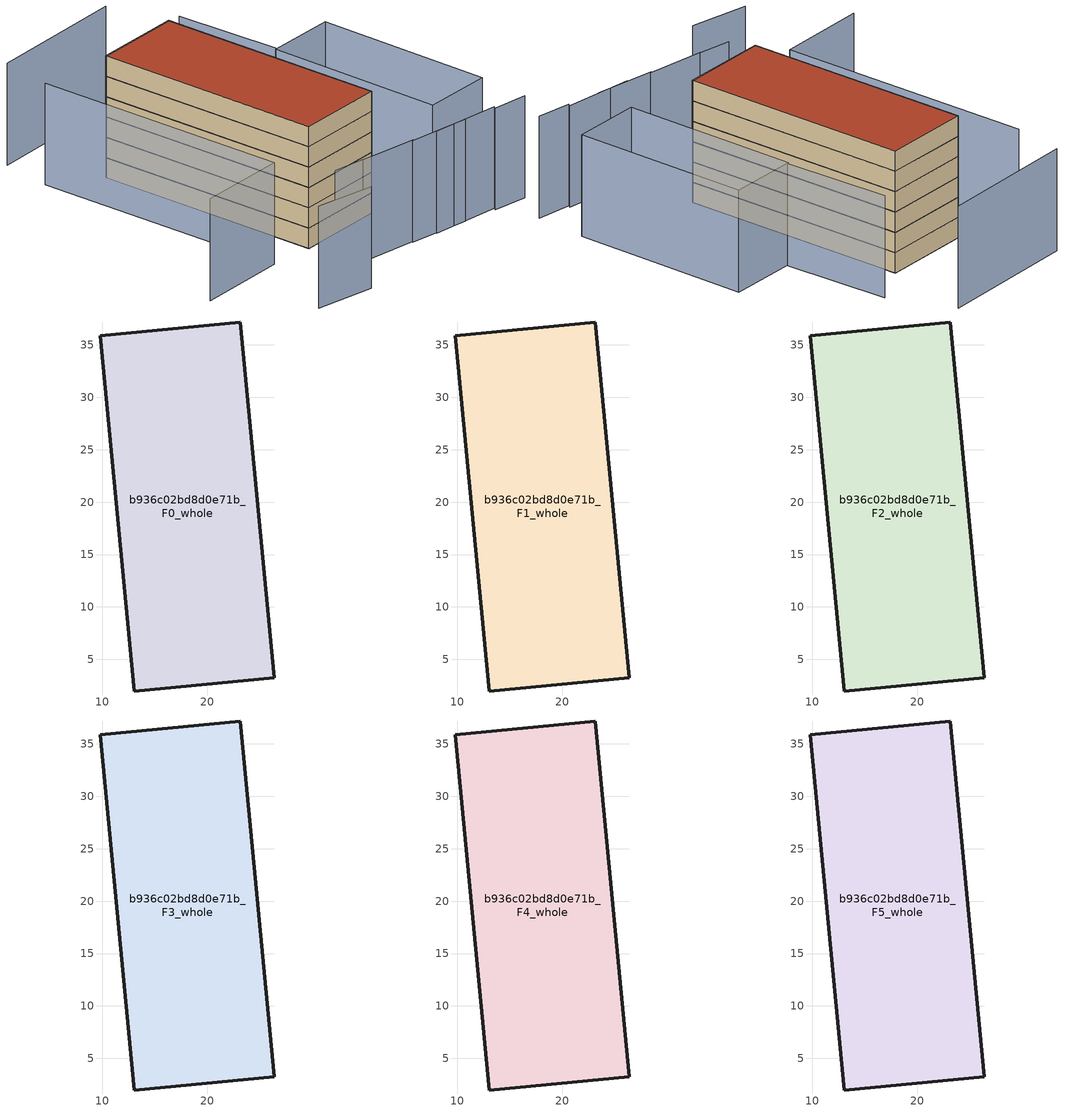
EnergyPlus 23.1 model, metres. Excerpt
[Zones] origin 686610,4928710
b936c02bd8d0e71b_F0_whole
 floor ground (EU_floor_Construction): 26.42,3.27 23.15,37.18 9.79,35.89 13.06,1.99 z0
 wall outside (EU_wall_Construction): 9.79,35.89 23.15,37.18 26.42,3.27 13.06,1.99 9.79,35.89 z0:3
b936c02bd8d0e71b_F1_whole
 floor to b936c02bd8d0e71b_F0_whole (EU_floor_Construction): 26.42,3.27 23.15,37.18 9.78,35.89 13.05,1.99 z3
 wall outside (EU_wall_Construction): 9.79,35.89 23.15,37.18 26.42,3.27 13.06,1.99 9.79,35.89 z3:6
b936c02bd8d0e71b_F2_whole
 floor to b936c02bd8d0e71b_F1_whole (EU_floor_Construction): 26.42,3.27 23.15,37.18 9.78,35.89 13.05,1.99 z6
 wall outside (EU_wall_Construction): 9.79,35.89 23.15,37.18 26.42,3.27 13.06,1.99 9.79,35.89 z6:9
b936c02bd8d0e71b_F3_whole
 floor to b936c02bd8d0e71b_F2_whole (EU_floor_Construction): 26.42,3.27 23.15,37.18 9.78,35.89 13.05,1.99 z9
 wall outside (EU_wall_Construction): 9.79,35.89 23.15,37.18 26.42,3.27 13.06,1.99 9.79,35.89 z9:12
b936c02bd8d0e71b_F4_whole
 floor to b936c02bd8d0e71b_F3_whole (EU_floor_Construction): 26.42,3.27 23.15,37.18 9.78,35.89 13.05,1.99 z12
 wall outside (EU_wall_Construction): 9.79,35.89 23.15,37.18 26.42,3.27 13.06,1.99 9.79,35.89 z12:15
b936c02bd8d0e71b_F5_whole
 floor to b936c02bd8d0e71b_F4_whole (EU_floor_Construction): 26.42,3.27 23.15,37.18 9.78,35.89 13.05,1.99 z15
 wall outside (EU_wall_Construction): 9.79,35.89 23.15,37.18 26.42,3.27 13.06,1.99 9.79,35.89 z15:18
 roof outside (EU_roof_Construction): 23.15,37.18 26.42,3.27 13.06,1.99 9.79,35.89 z18
shading: 38.41,-7.83 43.74,-8.21 / 1.17,-11.17 10.2,-12.16 / 28.08,-7.05 38.63,-7.44 / 23.84,-6.67 33.28,-7.31 / 15.2,-5.87 24.13,-6.53 / 10.35,-5.43 15.39,-5.85 / 2.8,40.28 6.5,2.02 / 6.5,2.02 -7.14,0.7 / 31.3,25.36 29.37,41.19 / 24.89,50.35 3.55,48 / 41.49,26.09 43.76,-0.35 / 43.76,-0.35 33.35,-1.24 / 33.35,-1.24 31.08,25.2 / 31.08,25.2 41.49,26.09 z0:15
[Building]
EU S2 Campaign: North Axis=0; Terrain=City; Solar Distribution=FullExterior
[Site:Location]
Bologna: Latitude=44.5; Longitude=11.25; Time Zone=1; Elevation=37
[SizingPeriod:WeatherFileDays]
AnnualSizingPeriod: Begin Month=1; Begin Day of Month=1; End Month=12; End Day of Month=31; Day of Week for Start Day=Monday; Use Weather File Daylight Saving Period=No; Use Weather File Rain and Snow Indicators=No
[MATERIAL]
EU_InternalMass_Material: Roughness=MediumRough; Thickness=0.1; Conductivity=1; Density=1800; Specific Heat=900; Thermal Absorptance=0.9; Solar Absorptance=0.7; Visible Absorptance=0.7
[MATERIAL:NOMASS] Roughness=MediumRough; Thermal Absorptance=0.9; Solar Absorptance=0.7; Visible Absorptance=0.7
Name | Thermal Resistance
EU_wall_NoMass | 0.905828
EU_roof_NoMass | 0.37593
EU_floor_NoMass | 0.67114
[CONSTRUCTION]
EU_wall_Construction: EU_wall_NoMass
EU_roof_Construction: EU_roof_NoMass
EU_floor_Construction: EU_floor_NoMass
EU_InternalMass_Construction: EU_InternalMass_Material
[ZONE] Type=1; Multiplier=1; Ceiling Height=autocalculate; Volume=1372.09; Floor Area=autocalculate; Part of Total Floor Area=Yes
b936c02bd8d0e71b_F0_whole; b936c02bd8d0e71b_F1_whole; b936c02bd8d0e71b_F2_whole; b936c02bd8d0e71b_F3_whole; b936c02bd8d0e71b_F4_whole; b936c02bd8d0e71b_F5_whole
[INTERNALMASS] Construction=EU_InternalMass_Construction; Surface Area=457.363
Name | Zone or ZoneList
b936c02bd8d0e71b_F0_whole_EU_InternalMass | b936c02bd8d0e71b_F0_whole
b936c02bd8d0e71b_F1_whole_EU_InternalMass | b936c02bd8d0e71b_F1_whole
b936c02bd8d0e71b_F2_whole_EU_InternalMass | b936c02bd8d0e71b_F2_whole
b936c02bd8d0e71b_F3_whole_EU_InternalMass | b936c02bd8d0e71b_F3_whole
b936c02bd8d0e71b_F4_whole_EU_InternalMass | b936c02bd8d0e71b_F4_whole
b936c02bd8d0e71b_F5_whole_EU_InternalMass | b936c02bd8d0e71b_F5_whole
[OTHEREQUIPMENT] Fuel Type=Electricity; Design Level Calculation Method=Watts/Area; Power per Zone Floor Area=1; Fraction Latent=0; Fraction Radiant=0; Fraction Lost=0; Carbon Dioxide Generation Rate=0; EndUse Subcategory=EU_Step8_InternalGains
Name | Zone or ZoneList or Space or SpaceList | Schedule
EU_Step8_InternalGain_b936c02bd8d0e71b_F0_whole_f000 | b936c02bd8d0e71b_F0_whole | EU_Step8_GainSchedule_b936c02bd8d0e71b_F0_whole_f000
EU_Step8_InternalGain_b936c02bd8d0e71b_F1_whole_f000 | b936c02bd8d0e71b_F1_whole | EU_Step8_GainSchedule_b936c02bd8d0e71b_F1_whole_f000
EU_Step8_InternalGain_b936c02bd8d0e71b_F2_whole_f000 | b936c02bd8d0e71b_F2_whole | EU_Step8_GainSchedule_b936c02bd8d0e71b_F2_whole_f000
EU_Step8_InternalGain_b936c02bd8d0e71b_F3_whole_f000 | b936c02bd8d0e71b_F3_whole | EU_Step8_GainSchedule_b936c02bd8d0e71b_F3_whole_f000
EU_Step8_InternalGain_b936c02bd8d0e71b_F4_whole_f000 | b936c02bd8d0e71b_F4_whole | EU_Step8_GainSchedule_b936c02bd8d0e71b_F4_whole_f000
EU_Step8_InternalGain_b936c02bd8d0e71b_F5_whole_f000 | b936c02bd8d0e71b_F5_whole | EU_Step8_GainSchedule_b936c02bd8d0e71b_F5_whole_f000
[ZONEVENTILATION:DESIGNFLOWRATE] Schedule=EU_AlwaysOn; Design Flow Rate Calculation Method=AirChanges/Hour; Air Changes per Hour=0.73129; Ventilation Type=Natural; Fan Pressure Rise=0; Fan Total Efficiency=1; Constant Term Coefficient=1; Temperature Term Coefficient=0; Velocity Term Coefficient=0; Velocity Squared Term Coefficient=0; Minimum Indoor Temperature=-100; Maximum Indoor Temperature=100; Delta Temperature=-100; Minimum Outdoor Temperature=-100; Maximum Outdoor Temperature=100; Maximum Wind Speed=40
Name | Zone or ZoneList or Space or SpaceList
EU_ConstantAir_b936c02bd8d0e71b_F0_whole | b936c02bd8d0e71b_F0_whole
EU_ConstantAir_b936c02bd8d0e71b_F1_whole | b936c02bd8d0e71b_F1_whole
EU_ConstantAir_b936c02bd8d0e71b_F2_whole | b936c02bd8d0e71b_F2_whole
EU_ConstantAir_b936c02bd8d0e71b_F3_whole | b936c02bd8d0e71b_F3_whole
EU_ConstantAir_b936c02bd8d0e71b_F4_whole | b936c02bd8d0e71b_F4_whole
EU_ConstantAir_b936c02bd8d0e71b_F5_whole | b936c02bd8d0e71b_F5_whole
[HVACTEMPLATE:THERMOSTAT] Constant Heating Setpoint=20; Constant Cooling Setpoint=50
EU_HeatOnly_b936c02bd8d0e71b_F0_whole; EU_HeatOnly_b936c02bd8d0e71b_F1_whole; EU_HeatOnly_b936c02bd8d0e71b_F2_whole; EU_HeatOnly_b936c02bd8d0e71b_F3_whole; EU_HeatOnly_b936c02bd8d0e71b_F4_whole; EU_HeatOnly_b936c02bd8d0e71b_F5_whole
[HVACTEMPLATE:ZONE:IDEALLOADSAIRSYSTEM] System Availability Schedule=EU_AlwaysOn; Maximum Heating Supply Air Temperature=50; Minimum Cooling Supply Air Temperature=13; Maximum Heating Supply Air Humidity Ratio=0.0156; Minimum Cooling Supply Air Humidity Ratio=0.0077; Heating Limit=NoLimit; Cooling Limit=NoLimit; Heating Availability Schedule=EU_AlwaysOn; Cooling Availability Schedule=EU_CoolingOff; Dehumidification Control Type=ConstantSensibleHeatRatio; Cooling Sensible Heat Ratio=0.7; Dehumidification Setpoint=60; Humidification Control Type=None; Humidification Setpoint=30; Outdoor Air Method=None; Outdoor Air Flow Rate per Person=0.00944; Outdoor Air Flow Rate per Zone Floor Area=0; Outdoor Air Flow Rate per Zone=0; Demand Controlled Ventilation Type=None; Outdoor Air Economizer Type=NoEconomizer; Heat Recovery Type=None; Sensible Heat Recovery Effectiveness=0.7; Latent Heat Recovery Effectiveness=0.65
Name | Template Thermostat
b936c02bd8d0e71b_F0_whole | EU_HeatOnly_b936c02bd8d0e71b_F0_whole
b936c02bd8d0e71b_F1_whole | EU_HeatOnly_b936c02bd8d0e71b_F1_whole
b936c02bd8d0e71b_F2_whole | EU_HeatOnly_b936c02bd8d0e71b_F2_whole
b936c02bd8d0e71b_F3_whole | EU_HeatOnly_b936c02bd8d0e71b_F3_whole
b936c02bd8d0e71b_F4_whole | EU_HeatOnly_b936c02bd8d0e71b_F4_whole
b936c02bd8d0e71b_F5_whole | EU_HeatOnly_b936c02bd8d0e71b_F5_whole
[SIZING:ZONE] Zone Cooling Design Supply Air Temperature Input Method=SupplyAirTemperature; Zone Cooling Design Supply Air Temperature=13; Zone Heating Design Supply Air Temperature Input Method=SupplyAirTemperature; Zone Heating Design Supply Air Temperature=50; Zone Cooling Design Supply Air Humidity Ratio=0.008; Zone Heating Design Supply Air Humidity Ratio=0.008; Cooling Design Air Flow Method=DesignDay; Cooling Design Air Flow Rate=0; Cooling Minimum Air Flow per Zone Floor Area=0.000762; Cooling Minimum Air Flow=0; Cooling Minimum Air Flow Fraction=0.2; Heating Design Air Flow Method=DesignDay; Heating Design Air Flow Rate=0; Heating Maximum Air Flow per Zone Floor Area=0.002032; Heating Maximum Air Flow=0.141576; Heating Maximum Air Flow Fraction=0.3; Account for Dedicated Outdoor Air System=No; Dedicated Outdoor Air System Control Strategy=NeutralSupplyAir; Dedicated Outdoor Air Low Setpoint Temperature for Design=autosize; Dedicated Outdoor Air High Setpoint Temperature for Design=autosize; Zone Load Sizing Method=Sensible Load Only No Latent Load; Zone Latent Cooling Design Supply Air Humidity Ratio Input Method=HumidityRatioDifference; Zone Cooling Design Supply Air Humidity Ratio Difference=0.005; Zone Latent Heating Design Supply Air Humidity Ratio Input Method=HumidityRatioDifference; Zone Humidification Design Supply Air Humidity Ratio Difference=0.005
b936c02bd8d0e71b_F0_whole; b936c02bd8d0e71b_F1_whole; b936c02bd8d0e71b_F2_whole; b936c02bd8d0e71b_F3_whole; b936c02bd8d0e71b_F4_whole; b936c02bd8d0e71b_F5_whole
[SCHEDULE:CONSTANT]
Name | Hourly Value
EU_AlwaysOn | 1
EU_CoolingOff | 0
[SCHEDULE:FILE] Column Number=1; Rows to Skip at Top=0; Number of Hours of Data=8760; Column Separator=Comma; Interpolate to Timestep=No; Minutes per Item=60; Adjust Schedule for Daylight Savings=Yes
Name | File
EU_Step8_GainSchedule_b936c02bd8d0e71b_F0_whole_f000 | ../../schedules/b936c02bd8d0e71b/b936c02bd8d0e71b_F0_whole_f000_gain.csv
EU_Step8_GainSchedule_b936c02bd8d0e71b_F1_whole_f000 | ../../schedules/b936c02bd8d0e71b/b936c02bd8d0e71b_F1_whole_f000_gain.csv
EU_Step8_GainSchedule_b936c02bd8d0e71b_F2_whole_f000 | ../../schedules/b936c02bd8d0e71b/b936c02bd8d0e71b_F2_whole_f000_gain.csv
EU_Step8_GainSchedule_b936c02bd8d0e71b_F3_whole_f000 | ../../schedules/b936c02bd8d0e71b/b936c02bd8d0e71b_F3_whole_f000_gain.csv
EU_Step8_GainSchedule_b936c02bd8d0e71b_F4_whole_f000 | ../../schedules/b936c02bd8d0e71b/b936c02bd8d0e71b_F4_whole_f000_gain.csv
EU_Step8_GainSchedule_b936c02bd8d0e71b_F5_whole_f000 | ../../schedules/b936c02bd8d0e71b/b936c02bd8d0e71b_F5_whole_f000_gain.csv
